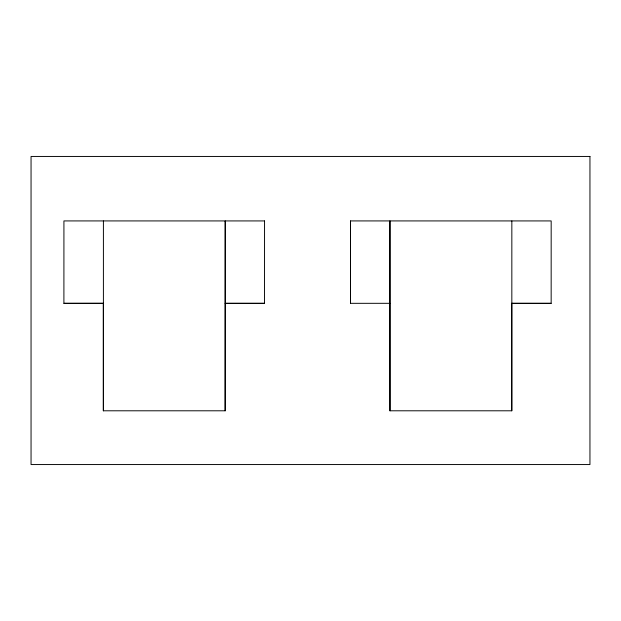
<?xml version="1.0" encoding="UTF-8"?>
<svg xmlns="http://www.w3.org/2000/svg" width="621" height="621" viewBox="0 0 621 621"><rect width="100%" height="100%" fill="white"/><g stroke="black" fill="none" stroke-linecap="round" stroke-linejoin="round"><path stroke-width="0.93" d="M63.909 303.327L103.319 303.312L63.901 303.327L63.924 220.921L264.562 220.929M103.396 410.823L103.412 220.944M225.206 410.823L225.229 220.944L225.136 410.792L103.319 410.792L103.319 303.312M264.546 303.335L225.12 303.327L264.53 303.327L264.554 220.921M350.516 303.327L350.531 220.921L551.176 220.929L551.161 303.335L511.743 303.327L511.751 410.792L389.941 410.792L389.941 220.929L390.011 410.823M350.539 220.921L350.531 303.327L389.934 303.312M511.82 410.823L511.844 220.944M511.743 303.327L551.161 303.335M589.95 156.445L31.05 156.445L31.05 464.555L589.95 464.555L589.95 156.445"/></g></svg>
